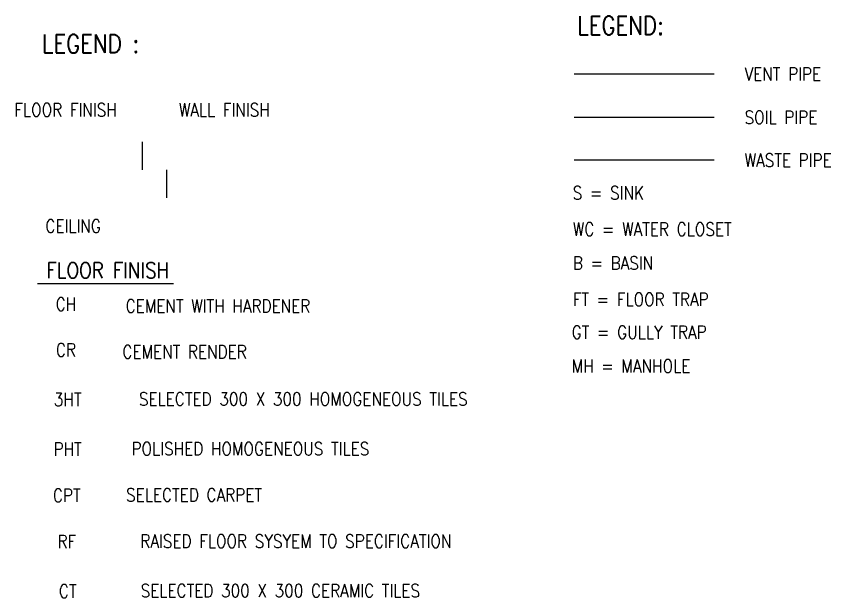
# Model space of a CAD drawing. Extents: x 2266480 to 2405436, y -858634 to -757865.
# Drawn here: x 2385053 to 2400554, y -802702 to -791636 of the extents above; entities that cross this region are included whole.
import ezdxf
from ezdxf.enums import TextEntityAlignment as Align

# ---------------------------------------------------------------- set-up
doc = ezdxf.new("R2010")
doc.units = 0
doc.header["$LTSCALE"] = 10
doc.header["$MEASUREMENT"] = 0
doc.layers.get('0').update_dxf_attribs({"linetype": 'CONTINUOUS'})
doc.layers.add('SP', color=220, linetype='CONTINUOUS')
doc.layers.add('T50', color=4, linetype='CONTINUOUS')
doc.styles.add('ROMANS', font='romans')

msp = doc.modelspace()

# ---------------------------------------------------------------- linework, layer by layer
at = {"color": 0}
for p, q in [((2387448, -794023.8), (2387448, -794557.6)), ((2387911.1, -794557.6), (2387911.1, -795091.4))]:
    msp.add_line(p, q, dxfattribs=at)
at = {"layer": 'SP', "color": 0}
for p, q in [((2398333.1, -792737.1), (2395673.5, -792737.1)), ((2398333.1, -793561.7), (2395673.5, -793561.7)), ((2398333.1, -794372.9), (2395673.5, -794372.9))]:
    msp.add_line(p, q, dxfattribs=at)
at = {"layer": 'T50', "color": 0}
msp.add_line((2388046.3, -796725.2), (2385457.2, -796725.2), dxfattribs=at)

# ---------------------------------------------------------------- texts
at = {"layer": 'T50', "color": 0, "style": 'ROMANS', "width": 0.85}
for s, height, p in [('LEGEND:', 350, (2395730.5, -791985.7)), ('VENT PIPE', 250, (2398914.6, -792859.8)), ('SOIL PIPE ', 250, (2398914.6, -793684.3)), ('WASTE PIPE ', 250, (2398914.6, -794500)), ('S = SINK', 250, (2395645.1, -795122.2)), ('WC = WATER CLOSET', 250, (2395645.1, -795813.7)), ('B = BASIN', 250, (2395645.1, -796457.2)), ('FT = FLOOR TRAP', 250, (2395645.1, -797148.7)), ('GT = GULLY TRAP', 250, (2395623.2, -797774.4)), ('MH = MANHOLE', 250, (2395623.2, -798417.8))]:
    msp.add_text(s, height=height, dxfattribs=at).set_placement(p)
for s, height, p in [('LEGEND :', 350, (2386466.1, -792158, 1895.1)), ('FLOOR FINISH', 250, (2385990.9, -793416.6, 1895.1)), ('WALL FINISH', 250, (2389011.9, -793416.6, 1895.1)), ('CEILING', 250, (2386134.8, -795629, 1895.1)), ('FLOOR FINISH', 300, (2386795.1, -796471.3, 1895.1)), ('CH', 250, (2385998.2, -797114.5, 1895.1)), ('CEMENT WITH HARDENER', 250, (2388891.8, -797150.3, 1895.1)), ('CR', 250, (2385998.2, -797986.2, 1895.1)), ('CEMENT RENDER', 250, (2388256.1, -798022.1, 1895.1)), ('3HT', 250, (2386031.3, -798929.4, 1895.1)), ('SELECTED 300 X 300 HOMOGENEOUS TILES', 250, (2390515.1, -798920.4, 1895.1)), ('PHT', 250, (2386031.3, -799875.2, 1895.1)), ('POLISHED HOMOGENEOUS TILES', 250, (2389508.6, -799866.1, 1895.1)), ('SELECTED CARPET', 250, (2388436.2, -800745.6, 1895.1)), ('CPT', 250, (2386014, -800754.6, 1895.1)), ('RF', 250, (2386014, -801634.1, 1895.1)), ('RAISED FLOOR SYSYEM TO SPECIFICATION', 250, (2390374.2, -801625, 1895.1)), ('CT', 250, (2386031.3, -802577.3, 1895.1)), ('SELECTED 300 X 300 CERAMIC TILES', 250, (2390078.9, -802568.2, 1895.1))]:
    msp.add_text(s, height=height, dxfattribs=at).set_placement(p, align=Align.MIDDLE)

doc.saveas('drawing.dxf')
